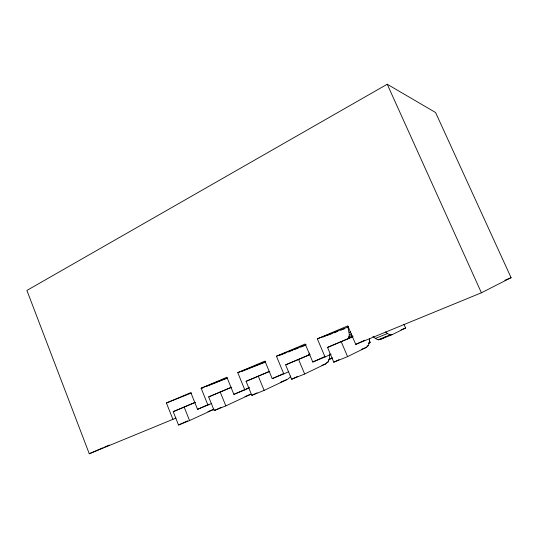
<?xml version="1.0" encoding="UTF-8"?>
<svg xmlns="http://www.w3.org/2000/svg" width="538" height="538" viewBox="0 0 538 538"><rect width="100%" height="100%" fill="white"/><g stroke="black" fill="none" stroke-linecap="round" stroke-linejoin="round"><path stroke-width="0.81" d="M369.465 338.368L369.404 342.141L368.395 345.53L366.391 347.353L347.582 356.627L333.789 362.209L327.514 347.42L352.814 336.654M329.801 353.93L329.444 358.456L328.14 361.886L325.826 363.809L304.656 373.991L291.643 379.256L285.638 364.858L309.384 354.744M347.487 338.873L348.449 338.052L349.37 334.851L347.884 326.748M290.601 376.008L289.969 377.394L287.386 379.398L264.138 390.386L251.838 395.356L246.088 381.321L269.511 371.355M309.606 353.062L308.94 354.522L307.85 355.383M172.94 419.418L166.424 402.982L190.842 392.605L197.54 409.317L207.924 405.053L201.151 388.221L226.895 377.279L233.869 394.401L244.824 389.909L237.769 372.652L264.952 361.099L272.221 378.658L283.802 373.903L276.445 356.217L305.187 343.99L312.78 362.013L325.033 356.976L317.346 338.826L347.797 325.88L355.726 344.381L481.409 292.786L511.1 277.689L435.585 112.529L387.225 84.237L26.9 290.439L89.268 453.763L175.993 418.066M372.928 336.263L375.349 338.463L378.106 339.787L380.346 339.444L392.256 334.596L405.585 328.025L403.984 324.367M333.789 362.209L339.061 359.626M380.346 339.444L385.477 336.936M368.698 343.183L370.211 342.45L369.223 340.157M291.643 379.256L297.675 376.371M328.395 360.023L332.766 357.958M251.838 395.356L257.056 392.908M230.768 387.515L208.67 396.903L214.185 410.588L220.97 407.441M214.185 410.588L225.826 405.881L250.91 394.193L244.985 396.6M355.726 344.381L364.777 340.198M195.321 402.29L173.216 411.664L178.515 425.02L189.544 420.561L213.963 409.31M178.515 425.02L187.574 420.857M325.033 356.976L331.132 354.192M312.78 362.013L324.152 356.835M283.802 373.903L288.355 371.852M272.221 378.658L283.64 373.52M233.869 394.401L244.575 389.633M246.101 388.947L249.161 387.582M244.824 389.909L249.41 387.858M197.54 409.317L208.959 404.26M207.924 405.053L211.737 403.359M89.268 453.763L103.121 447.717M104.661 447.044L109.281 445.034M327.514 347.42L352.74 336.775M285.638 364.858L310.103 354.549M173.216 411.664L194.971 402.518M208.67 396.903L231.777 387.185M246.088 381.321L269.72 371.375M349.229 332.518L350.729 331.892M349.37 334.851L351.63 333.903M348.987 336.62L352.007 335.356M348.449 338.052L352.995 336.156M504.886 280.251L511.1 277.689M375.349 338.463L387.4 333.533L390.097 334.898L392.256 334.596M329.767 358.947L331.986 358.046M368.665 343.083L370.211 342.45M401.059 329.868L405.585 328.025M378.106 339.787L390.097 334.898M326.606 362.504L328.14 361.886M366.876 346.142L368.395 345.53M207.95 411.624L213.989 409.176M280.809 382.067L286.66 379.694M321.973 365.369L325.826 363.809M361.798 349.216L366.391 347.353M166.424 402.982L191.387 393.029M201.757 388.268L203.317 387.649M207.211 386.102L227.48 378.053M201.151 388.221L226.935 377.999M237.769 372.652L265.732 361.644M241.649 371.455L265.732 361.953M279.686 355.329L285.886 352.901M288.213 351.993L292.867 350.171M294.421 349.565L298.294 348.046M300.621 347.138L305.275 345.315M276.445 356.217L306.169 344.609M323.015 337.091L325.342 336.189M326.889 335.591L332.316 333.493M333.869 332.887L337.743 331.388M340.843 330.191L344.717 328.691M317.346 338.826L348.543 326.795M385.611 331.852L387.4 333.533M387.225 84.237L481.409 292.786M341.22 341.717L347.582 356.627M298.57 359.471L304.656 373.991M258.307 376.237L264.138 390.386M220.23 392.088L225.826 405.881M184.178 407.098L189.544 420.561"/></g></svg>
